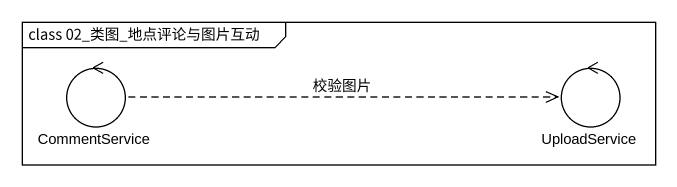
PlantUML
@startuml
mainframe class 02_类图_地点评论与图片互动
control CommentService
control UploadService
CommentService .right.> UploadService : 校验图片
@enduml
